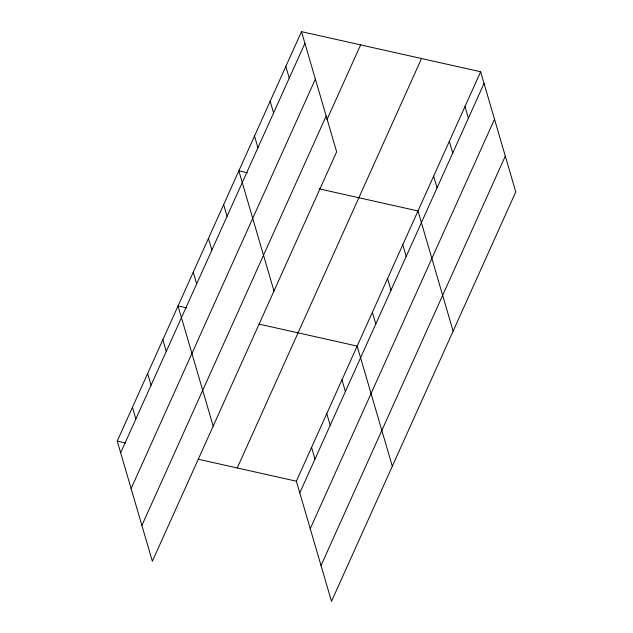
<?xml version="1.0" encoding="UTF-8"?>
<svg xmlns="http://www.w3.org/2000/svg" width="633" height="633" viewBox="0 0 633 633"><rect width="100%" height="100%" fill="white"/><g stroke="black" fill="none" stroke-linecap="round" stroke-linejoin="round"><path stroke-width="0.95" d="M301.498 31.65L336.637 151.801L152.363 561.242L117.232 441.098L301.498 31.65L480.637 71.758L515.768 191.902L331.502 601.35L296.363 481.199L480.637 71.758M120.65 452.769L304.916 43.329M131.11 488.565L315.384 79.125M141.895 525.445L326.169 116.005M326.881 119.843L360.612 44.888M237.248 467.969L421.523 58.521M299.781 492.878L484.047 83.429M310.249 528.674L494.515 119.226M321.034 565.554L505.3 156.106M247.432 172.785L238.847 170.863L273.986 291.014M318.897 188.784L417.986 210.971L453.117 331.114M186.624 307.899L178.039 305.976L213.179 426.128M259.039 324.112L357.17 346.085L392.31 466.236M117.232 441.098L125.817 443.021M198.232 459.234L296.363 481.199M464.97 106.558L468.388 118.236M449.311 141.365L452.722 153.036M433.645 176.164L437.063 187.843M402.778 244.749L406.196 256.42M387.578 278.528L390.996 290.199M372.378 312.306L375.788 323.977M285.839 66.449L289.249 78.128M270.172 101.256L273.591 112.935M341.97 379.863L345.389 391.542M254.513 136.055L257.924 147.734M326.77 413.642L330.181 425.321M311.571 447.42L314.981 459.099M223.647 204.641L227.065 216.32M208.447 238.419L211.857 250.098M193.247 272.198L196.657 283.877M162.839 339.755L166.25 351.434M147.639 373.541L151.05 385.212M132.432 407.32L135.85 418.991"/></g></svg>
